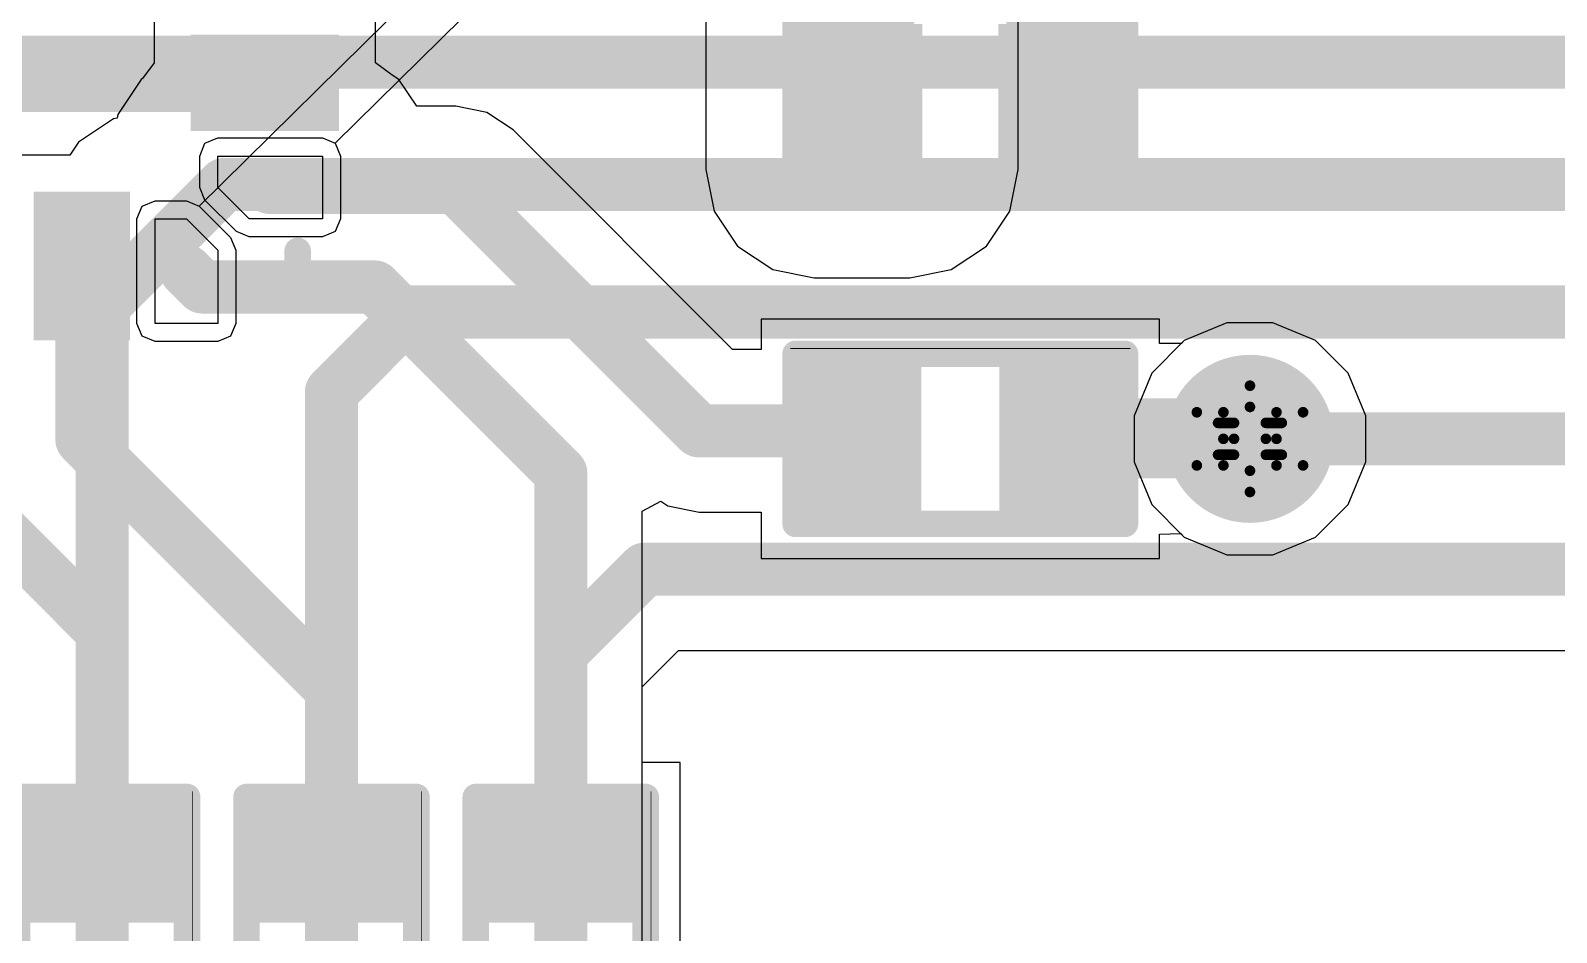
# Model space of a CAD drawing. Header units: inches. Extents: x -5 to 5328, y -4 to 5281.
# Drawn here: x 14.17 to 21.46, y 38.05 to 42.36 of the extents above; entities that cross this region are included whole.
import ezdxf

# ---------------------------------------------------------------- set-up
doc = ezdxf.new("R2010")
doc.units = ezdxf.units.IN
for name, color, linetype in [('Bottom Layer', 5, 'Continuous'), ('Bottom Solder', 6, 'Continuous'), ('Drill Drawing', 1, 'Continuous'), ('Layer 1', 16, 'Continuous'), ('Layer 2', 76, 'Continuous'), ('Top Layer', 1, 'Continuous'), ('Top Overlay', 2, 'Continuous'), ('Top Paste', 8, 'Continuous'), ('Top Solder', 216, 'Continuous'), ('Via Holes', 16, 'Continuous')]:
    doc.layers.add(name, color=color, linetype=linetype)

# ---------------------------------------------------------------- blocks, each defined once
blk = doc.blocks.new('28_UFQFPN__4_4__7')
at = {"layer": 'Top Layer'}
for points in [[(2.14999951, -1.15000024), (1.60000061, -1.15000024), (1.60000061, -0.8500008399999999), (2.14999951, -0.8500008399999999)], [(1.94999864, -1.54999944), (1.84999884, -1.54999944), (1.84999884, -1.44999964), (1.94999864, -1.44999964)], [(0.8500008399999999, -2.14999951), (0.8500008399999999, -1.60000061), (1.15000024, -1.60000061), (1.15000024, -2.14999951)], [(1.44999964, -1.94999864), (1.44999964, -1.84999884), (1.54999944, -1.84999884), (1.54999944, -1.94999864)]]:
    blk.add_hatch(color=1, dxfattribs=at).paths.add_polyline_path(points)
at = {"layer": 'Top Paste'}
for points in [[(2.14999951, -1.15000024), (1.60000061, -1.15000024), (1.60000061, -0.8500008399999999), (2.14999951, -0.8500008399999999)], [(0.8500008399999999, -2.14999951), (0.8500008399999999, -1.60000061), (1.15000024, -1.60000061), (1.15000024, -2.14999951)]]:
    blk.add_hatch(color=8, dxfattribs=at).paths.add_polyline_path(points)
at = {"layer": 'Top Solder'}
for points in [[(2.22999935, -1.23000008), (1.52000077, -1.23000008), (1.52000077, -0.770001), (2.22999935, -0.770001)], [(0.770001, -2.22999935), (0.770001, -1.52000077), (1.23000008, -1.52000077), (1.23000008, -2.22999935)]]:
    blk.add_hatch(color=216, dxfattribs=at).paths.add_polyline_path(points)
at = {"layer": 'Top Layer'}
for p, q in [((1.64999924, -1.49999954), (1.64999924, -1.34999984)), ((1.64999924, -1.34999984), (2.15000078, -1.34999984)), ((2.15000078, -1.34999984), (2.15000078, -1.64999924)), ((1.79999894, -1.64999924), (1.64999924, -1.49999954)), ((1.34999984, -2.15000078), (1.34999984, -1.64999924)), ((1.34999984, -1.64999924), (1.49999954, -1.64999924)), ((1.49999954, -1.64999924), (1.64999924, -1.79999894)), ((2.15000078, -1.64999924), (1.79999894, -1.64999924)), ((1.64999924, -1.79999894), (1.64999924, -2.15000078)), ((1.64999924, -2.15000078), (1.34999984, -2.15000078))]:
    blk.add_line(p, q, dxfattribs=at)
at = {"layer": 'Top Overlay'}
for points in [[(2.032, -2.032, 0.127, 0.127, 0), (2.032, -1.8034, 0.127, 0.127, 0)], [(1.8034, -2.032, 0.127, 0.127, 0), (2.032, -2.032, 0.127, 0.127, 0)]]:
    blk.add_lwpolyline(points, format="xyseb", dxfattribs=at)
for points in [[(2.00025, -1.8034, 0.0635, 0.0635, 1), (2.06375, -1.8034, 0.0635, 0.0635, 1)], [(1.77165, -2.032, 0.0635, 0.0635, 1), (1.83515, -2.032, 0.0635, 0.0635, 1)], [(2.00025, -2.032, 0.0635, 0.0635, 1), (2.06375, -2.032, 0.0635, 0.0635, 1)], [(2.00025, -2.032, 0.0635, 0.0635, 1), (2.06375, -2.032, 0.0635, 0.0635, 1)]]:
    blk.add_lwpolyline(points, format="xyseb", close=True, dxfattribs=at)
at = {"layer": 'Top Solder'}
for p, q in [((1.56122878, -1.58877), (5314.12339256, 5237.764111699999)), ((2.21123002, -1.2887706), (5314.12339256, 5237.764111699999)), ((1.5634081, -1.34999984), (1.58877, -1.2887706)), ((1.58877, -1.2887706), (1.64999924, -1.2634087)), ((1.64999924, -1.2634087), (2.15000078, -1.2634087)), ((2.15000078, -1.2634087), (2.21123002, -1.2887706)), ((2.21123002, -1.2887706), (2.23659192, -1.34999984)), ((1.5634081, -1.49999954), (1.5634081, -1.34999984)), ((2.23659192, -1.34999984), (2.23659192, -1.64999924)), ((1.58877, -1.56122878), (1.5634081, -1.49999954)), ((1.2634087, -1.64999924), (1.2887706, -1.58877)), ((1.2887706, -1.58877), (1.34999984, -1.5634081)), ((1.34999984, -1.5634081), (1.49999954, -1.5634081)), ((1.49999954, -1.5634081), (1.56122878, -1.58877)), ((1.56122878, -1.58877), (1.71122848, -1.7387697)), ((1.7387697, -1.71122848), (1.58877, -1.56122878)), ((1.2634087, -2.15000078), (1.2634087, -1.64999924)), ((2.23659192, -1.64999924), (2.21123002, -1.71122848)), ((1.71122848, -1.7387697), (1.73659038, -1.79999894)), ((1.79999894, -1.73659038), (1.7387697, -1.71122848)), ((2.15000078, -1.73659038), (1.79999894, -1.73659038)), ((2.21123002, -1.71122848), (2.15000078, -1.73659038)), ((1.73659038, -1.79999894), (1.73659038, -2.15000078)), ((1.2887706, -2.21123002), (1.2634087, -2.15000078)), ((1.73659038, -2.15000078), (1.71122848, -2.21123002)), ((1.34999984, -2.23659192), (1.2887706, -2.21123002)), ((1.64999924, -2.23659192), (1.34999984, -2.23659192)), ((1.71122848, -2.21123002), (1.64999924, -2.23659192))]:
    blk.add_line(p, q, dxfattribs=at)
blk = doc.blocks.new('R___0402_45')
at = {"layer": 'Top Layer'}
for points in [[(-0.6985, -0.3175), (-0.6985, 0.3175), (-0.2412999999999999, 0.3175), (-0.2413, -0.3175)], [(0.2412999999999999, -0.3175), (0.2413, 0.3175), (0.6985, 0.3175), (0.6985, -0.3175)]]:
    blk.add_hatch(color=1, dxfattribs=at).paths.add_polyline_path(points)
at = {"layer": 'Top Paste'}
for points in [[(-0.6985, -0.3175), (-0.6985, 0.3175), (-0.2412999999999999, 0.3175), (-0.2413, -0.3175)], [(0.2412999999999999, -0.3175), (0.2413, 0.3175), (0.6985, 0.3175), (0.6985, -0.3175)]]:
    blk.add_hatch(color=8, dxfattribs=at).paths.add_polyline_path(points)
at = {"layer": 'Top Solder'}
for points in [[(-0.75350116, -0.37250116), (-0.75350116, 0.37250116), (-0.1862988399999999, 0.37250116), (-0.18629884, -0.37250116)], [(0.1862988399999999, -0.37250116), (0.18629884, 0.37250116), (0.75350116, 0.37250116), (0.75350116, -0.37250116)]]:
    blk.add_hatch(color=216, dxfattribs=at).paths.add_polyline_path(points)
at = {"layer": 'Top Overlay'}
for points in [[(-0.7874, 0.4064, 0.127, 0.127, 0), (-0.7874, -0.4064, 0.127, 0.127, 0)], [(-0.7874, 0.4064, 0.127, 0.127, 0), (0.7874, 0.4064, 0.127, 0.127, 0)], [(0.7874, 0.4064, 0.127, 0.127, 0), (0.7874, -0.4064, 0.127, 0.127, 0)], [(-0.7874, -0.4064, 0.127, 0.127, 0), (0.7874, -0.4064, 0.127, 0.127, 0)], [(-0.8128, -0.4318, 0.0032258, 0.0032258, 0), (0.8128, -0.4318, 0.0032258, 0.0032258, 0)]]:
    blk.add_lwpolyline(points, format="xyseb", dxfattribs=at)
for points in [[(-0.8191499999999999, 0.4064, 0.0635, 0.0635, 1), (-0.7556499999999999, 0.4064, 0.0635, 0.0635, 1)], [(-0.8191499999999999, 0.4064, 0.0635, 0.0635, 1), (-0.7556499999999999, 0.4064, 0.0635, 0.0635, 1)], [(0.7556499999999999, 0.4064, 0.0635, 0.0635, 1), (0.8191499999999999, 0.4064, 0.0635, 0.0635, 1)], [(0.7556499999999999, 0.4064, 0.0635, 0.0635, 1), (0.8191499999999999, 0.4064, 0.0635, 0.0635, 1)], [(-0.8191499999999999, -0.4064, 0.0635, 0.0635, 1), (-0.7556499999999999, -0.4064, 0.0635, 0.0635, 1)], [(-0.8191499999999999, -0.4064, 0.0635, 0.0635, 1), (-0.7556499999999999, -0.4064, 0.0635, 0.0635, 1)], [(0.7556499999999999, -0.4064, 0.0635, 0.0635, 1), (0.8191499999999999, -0.4064, 0.0635, 0.0635, 1)], [(0.7556499999999999, -0.4064, 0.0635, 0.0635, 1), (0.8191499999999999, -0.4064, 0.0635, 0.0635, 1)], [(-0.81360518, -0.4318, 0.0016129, 0.0016129, 1), (-0.8119948199999999, -0.4318, 0.0016129, 0.0016129, 1)], [(0.8119948199999999, -0.4318, 0.0016129, 0.0016129, 1), (0.81360518, -0.4318, 0.0016129, 0.0016129, 1)]]:
    blk.add_lwpolyline(points, format="xyseb", close=True, dxfattribs=at)
blk = doc.blocks.new('R___0402_49')
at = {"layer": 'Top Layer'}
for points in [[(-0.6985, -0.3175), (-0.6985, 0.3175), (-0.2412999999999999, 0.3175), (-0.2413, -0.3175)], [(0.2412999999999999, -0.3175), (0.2413, 0.3175), (0.6985, 0.3175), (0.6985, -0.3175)]]:
    blk.add_hatch(color=1, dxfattribs=at).paths.add_polyline_path(points)
at = {"layer": 'Top Paste'}
for points in [[(-0.6985, -0.3175), (-0.6985, 0.3175), (-0.2412999999999999, 0.3175), (-0.2413, -0.3175)], [(0.2412999999999999, -0.3175), (0.2413, 0.3175), (0.6985, 0.3175), (0.6985, -0.3175)]]:
    blk.add_hatch(color=8, dxfattribs=at).paths.add_polyline_path(points)
at = {"layer": 'Top Solder'}
for points in [[(-0.75350116, -0.37250116), (-0.75350116, 0.37250116), (-0.1862988399999999, 0.37250116), (-0.18629884, -0.37250116)], [(0.1862988399999999, -0.37250116), (0.18629884, 0.37250116), (0.75350116, 0.37250116), (0.75350116, -0.37250116)]]:
    blk.add_hatch(color=216, dxfattribs=at).paths.add_polyline_path(points)
at = {"layer": 'Top Overlay'}
for points in [[(-0.7874, 0.4064, 0.127, 0.127, 0), (-0.7874, -0.4064, 0.127, 0.127, 0)], [(-0.7874, 0.4064, 0.127, 0.127, 0), (0.7874, 0.4064, 0.127, 0.127, 0)], [(0.7874, 0.4064, 0.127, 0.127, 0), (0.7874, -0.4064, 0.127, 0.127, 0)], [(-0.7874, -0.4064, 0.127, 0.127, 0), (0.7874, -0.4064, 0.127, 0.127, 0)], [(-0.8128, -0.4318, 0.0032258, 0.0032258, 0), (0.8128, -0.4318, 0.0032258, 0.0032258, 0)]]:
    blk.add_lwpolyline(points, format="xyseb", dxfattribs=at)
for points in [[(-0.8191499999999999, 0.4064, 0.0635, 0.0635, 1), (-0.7556499999999999, 0.4064, 0.0635, 0.0635, 1)], [(-0.8191499999999999, 0.4064, 0.0635, 0.0635, 1), (-0.7556499999999999, 0.4064, 0.0635, 0.0635, 1)], [(0.7556499999999999, 0.4064, 0.0635, 0.0635, 1), (0.8191499999999999, 0.4064, 0.0635, 0.0635, 1)], [(0.7556499999999999, 0.4064, 0.0635, 0.0635, 1), (0.8191499999999999, 0.4064, 0.0635, 0.0635, 1)], [(-0.8191499999999999, -0.4064, 0.0635, 0.0635, 1), (-0.7556499999999999, -0.4064, 0.0635, 0.0635, 1)], [(-0.8191499999999999, -0.4064, 0.0635, 0.0635, 1), (-0.7556499999999999, -0.4064, 0.0635, 0.0635, 1)], [(0.7556499999999999, -0.4064, 0.0635, 0.0635, 1), (0.8191499999999999, -0.4064, 0.0635, 0.0635, 1)], [(0.7556499999999999, -0.4064, 0.0635, 0.0635, 1), (0.8191499999999999, -0.4064, 0.0635, 0.0635, 1)], [(-0.81360518, -0.4318, 0.0016129, 0.0016129, 1), (-0.8119948199999999, -0.4318, 0.0016129, 0.0016129, 1)], [(0.8119948199999999, -0.4318, 0.0016129, 0.0016129, 1), (0.81360518, -0.4318, 0.0016129, 0.0016129, 1)]]:
    blk.add_lwpolyline(points, format="xyseb", close=True, dxfattribs=at)
blk = doc.blocks.new('R___0402_59')
at = {"layer": 'Top Layer'}
for points in [[(-0.6985, -0.3175), (-0.6985, 0.3175), (-0.2412999999999999, 0.3175), (-0.2413, -0.3175)], [(0.2412999999999999, -0.3175), (0.2413, 0.3175), (0.6985, 0.3175), (0.6985, -0.3175)]]:
    blk.add_hatch(color=1, dxfattribs=at).paths.add_polyline_path(points)
at = {"layer": 'Top Paste'}
for points in [[(-0.6985, -0.3175), (-0.6985, 0.3175), (-0.2412999999999999, 0.3175), (-0.2413, -0.3175)], [(0.2412999999999999, -0.3175), (0.2413, 0.3175), (0.6985, 0.3175), (0.6985, -0.3175)]]:
    blk.add_hatch(color=8, dxfattribs=at).paths.add_polyline_path(points)
at = {"layer": 'Top Solder'}
for points in [[(-0.75350116, -0.37250116), (-0.75350116, 0.37250116), (-0.1862988399999999, 0.37250116), (-0.18629884, -0.37250116)], [(0.1862988399999999, -0.37250116), (0.18629884, 0.37250116), (0.75350116, 0.37250116), (0.75350116, -0.37250116)]]:
    blk.add_hatch(color=216, dxfattribs=at).paths.add_polyline_path(points)
at = {"layer": 'Top Overlay'}
for points in [[(-0.7874, 0.4064, 0.127, 0.127, 0), (-0.7874, -0.4064, 0.127, 0.127, 0)], [(0.7874, 0.4064, 0.127, 0.127, 0), (-0.7874, 0.4064, 0.127, 0.127, 0)], [(0.7874, 0.4064, 0.127, 0.127, 0), (0.7874, -0.4064, 0.127, 0.127, 0)], [(0.7874, -0.4064, 0.127, 0.127, 0), (-0.7874, -0.4064, 0.127, 0.127, 0)], [(0.8128, -0.4318, 0.0032258, 0.0032258, 0), (-0.8128, -0.4318, 0.0032258, 0.0032258, 0)]]:
    blk.add_lwpolyline(points, format="xyseb", dxfattribs=at)
for points in [[(-0.8191499999999999, 0.4064, 0.0635, 0.0635, 1), (-0.7556499999999999, 0.4064, 0.0635, 0.0635, 1)], [(-0.8191499999999999, 0.4064, 0.0635, 0.0635, 1), (-0.7556499999999999, 0.4064, 0.0635, 0.0635, 1)], [(0.7556499999999999, 0.4064, 0.0635, 0.0635, 1), (0.8191499999999999, 0.4064, 0.0635, 0.0635, 1)], [(0.7556499999999999, 0.4064, 0.0635, 0.0635, 1), (0.8191499999999999, 0.4064, 0.0635, 0.0635, 1)], [(-0.8191499999999999, -0.4064, 0.0635, 0.0635, 1), (-0.7556499999999999, -0.4064, 0.0635, 0.0635, 1)], [(-0.8191499999999999, -0.4064, 0.0635, 0.0635, 1), (-0.7556499999999999, -0.4064, 0.0635, 0.0635, 1)], [(0.7556499999999999, -0.4064, 0.0635, 0.0635, 1), (0.8191499999999999, -0.4064, 0.0635, 0.0635, 1)], [(0.7556499999999999, -0.4064, 0.0635, 0.0635, 1), (0.8191499999999999, -0.4064, 0.0635, 0.0635, 1)], [(-0.81360518, -0.4318, 0.0016129, 0.0016129, 1), (-0.8119948199999999, -0.4318, 0.0016129, 0.0016129, 1)], [(0.8119948199999999, -0.4318, 0.0016129, 0.0016129, 1), (0.81360518, -0.4318, 0.0016129, 0.0016129, 1)]]:
    blk.add_lwpolyline(points, format="xyseb", close=True, dxfattribs=at)
blk = doc.blocks.new('R___0402_61')
at = {"layer": 'Top Layer'}
for points in [[(-0.6985, -0.3175), (-0.6985, 0.3175), (-0.2412999999999999, 0.3175), (-0.2413, -0.3175)], [(0.2412999999999999, -0.3175), (0.2413, 0.3175), (0.6985, 0.3175), (0.6985, -0.3175)]]:
    blk.add_hatch(color=1, dxfattribs=at).paths.add_polyline_path(points)
at = {"layer": 'Top Paste'}
for points in [[(-0.6985, -0.3175), (-0.6985, 0.3175), (-0.2412999999999999, 0.3175), (-0.2413, -0.3175)], [(0.2412999999999999, -0.3175), (0.2413, 0.3175), (0.6985, 0.3175), (0.6985, -0.3175)]]:
    blk.add_hatch(color=8, dxfattribs=at).paths.add_polyline_path(points)
at = {"layer": 'Top Solder'}
for points in [[(-0.75350116, -0.37250116), (-0.75350116, 0.37250116), (-0.1862988399999999, 0.37250116), (-0.18629884, -0.37250116)], [(0.1862988399999999, -0.37250116), (0.18629884, 0.37250116), (0.75350116, 0.37250116), (0.75350116, -0.37250116)]]:
    blk.add_hatch(color=216, dxfattribs=at).paths.add_polyline_path(points)
at = {"layer": 'Top Overlay'}
for points in [[(-0.7874, 0.4064, 0.127, 0.127, 0), (-0.7874, -0.4064, 0.127, 0.127, 0)], [(-0.7874, 0.4064, 0.127, 0.127, 0), (0.7874, 0.4064, 0.127, 0.127, 0)], [(0.7874, 0.4064, 0.127, 0.127, 0), (0.7874, -0.4064, 0.127, 0.127, 0)], [(-0.7874, -0.4064, 0.127, 0.127, 0), (0.7874, -0.4064, 0.127, 0.127, 0)], [(-0.8128, -0.4318, 0.0032258, 0.0032258, 0), (0.8128, -0.4318, 0.0032258, 0.0032258, 0)]]:
    blk.add_lwpolyline(points, format="xyseb", dxfattribs=at)
for points in [[(-0.8191499999999999, 0.4064, 0.0635, 0.0635, 1), (-0.7556499999999999, 0.4064, 0.0635, 0.0635, 1)], [(-0.8191499999999999, 0.4064, 0.0635, 0.0635, 1), (-0.7556499999999999, 0.4064, 0.0635, 0.0635, 1)], [(0.7556499999999999, 0.4064, 0.0635, 0.0635, 1), (0.8191499999999999, 0.4064, 0.0635, 0.0635, 1)], [(0.7556499999999999, 0.4064, 0.0635, 0.0635, 1), (0.8191499999999999, 0.4064, 0.0635, 0.0635, 1)], [(-0.8191499999999999, -0.4064, 0.0635, 0.0635, 1), (-0.7556499999999999, -0.4064, 0.0635, 0.0635, 1)], [(-0.8191499999999999, -0.4064, 0.0635, 0.0635, 1), (-0.7556499999999999, -0.4064, 0.0635, 0.0635, 1)], [(0.7556499999999999, -0.4064, 0.0635, 0.0635, 1), (0.8191499999999999, -0.4064, 0.0635, 0.0635, 1)], [(0.7556499999999999, -0.4064, 0.0635, 0.0635, 1), (0.8191499999999999, -0.4064, 0.0635, 0.0635, 1)], [(-0.81360518, -0.4318, 0.0016129, 0.0016129, 1), (-0.8119948199999999, -0.4318, 0.0016129, 0.0016129, 1)], [(0.8119948199999999, -0.4318, 0.0016129, 0.0016129, 1), (0.81360518, -0.4318, 0.0016129, 0.0016129, 1)]]:
    blk.add_lwpolyline(points, format="xyseb", close=True, dxfattribs=at)
blk = doc.blocks.new('C___0402_155')
at = {"layer": 'Top Layer'}
for points in [[(-0.6985, -0.3175), (-0.6985, 0.3175), (-0.2412999999999999, 0.3175), (-0.2413, -0.3175)], [(0.2412999999999999, -0.3175), (0.2413, 0.3175), (0.6985, 0.3175), (0.6985, -0.3175)]]:
    blk.add_hatch(color=1, dxfattribs=at).paths.add_polyline_path(points)
at = {"layer": 'Top Paste'}
for points in [[(-0.6985, -0.3175), (-0.6985, 0.3175), (-0.2412999999999999, 0.3175), (-0.2413, -0.3175)], [(0.2412999999999999, -0.3175), (0.2413, 0.3175), (0.6985, 0.3175), (0.6985, -0.3175)]]:
    blk.add_hatch(color=8, dxfattribs=at).paths.add_polyline_path(points)
at = {"layer": 'Top Solder'}
for points in [[(-0.7584998799999999, -0.37749988), (-0.7584998799999999, 0.37749988), (-0.18130012, 0.37749988), (-0.18130012, -0.37749988)], [(0.18130012, -0.37749988), (0.18130012, 0.37749988), (0.7584998799999999, 0.37749988), (0.7584998799999999, -0.37749988)]]:
    blk.add_hatch(color=216, dxfattribs=at).paths.add_polyline_path(points)
at = {"layer": 'Top Overlay'}
for points in [[(-0.7874, 0.4064, 0.127, 0.127, 0), (-0.2794, 0.4064, 0.127, 0.127, 0)], [(-0.7874, -0.4064, 0.127, 0.127, 0), (-0.7874, 0.4064, 0.127, 0.127, 0)], [(0.2794, 0.4064, 0.127, 0.127, 0), (0.7874, 0.4064, 0.127, 0.127, 0)], [(0.7874, -0.4064, 0.127, 0.127, 0), (0.7874, 0.4064, 0.127, 0.127, 0)], [(-0.7874, -0.4064, 0.127, 0.127, 0), (-0.2794, -0.4064, 0.127, 0.127, 0)], [(0.2794, -0.4064, 0.127, 0.127, 0), (0.7874, -0.4064, 0.127, 0.127, 0)]]:
    blk.add_lwpolyline(points, format="xyseb", dxfattribs=at)
for points in [[(-0.8191499999999999, 0.4064, 0.0635, 0.0635, 1), (-0.7556499999999999, 0.4064, 0.0635, 0.0635, 1)], [(-0.8191499999999999, 0.4064, 0.0635, 0.0635, 1), (-0.7556499999999999, 0.4064, 0.0635, 0.0635, 1)], [(-0.31115, 0.4064, 0.0635, 0.0635, 1), (-0.24765, 0.4064, 0.0635, 0.0635, 1)], [(0.24765, 0.4064, 0.0635, 0.0635, 1), (0.31115, 0.4064, 0.0635, 0.0635, 1)], [(0.7556499999999999, 0.4064, 0.0635, 0.0635, 1), (0.8191499999999999, 0.4064, 0.0635, 0.0635, 1)], [(0.7556499999999999, 0.4064, 0.0635, 0.0635, 1), (0.8191499999999999, 0.4064, 0.0635, 0.0635, 1)], [(-0.8191499999999999, -0.4064, 0.0635, 0.0635, 1), (-0.7556499999999999, -0.4064, 0.0635, 0.0635, 1)], [(-0.8191499999999999, -0.4064, 0.0635, 0.0635, 1), (-0.7556499999999999, -0.4064, 0.0635, 0.0635, 1)], [(-0.31115, -0.4064, 0.0635, 0.0635, 1), (-0.24765, -0.4064, 0.0635, 0.0635, 1)], [(0.24765, -0.4064, 0.0635, 0.0635, 1), (0.31115, -0.4064, 0.0635, 0.0635, 1)], [(0.7556499999999999, -0.4064, 0.0635, 0.0635, 1), (0.8191499999999999, -0.4064, 0.0635, 0.0635, 1)], [(0.7556499999999999, -0.4064, 0.0635, 0.0635, 1), (0.8191499999999999, -0.4064, 0.0635, 0.0635, 1)]]:
    blk.add_lwpolyline(points, format="xyseb", close=True, dxfattribs=at)

msp = doc.modelspace()

# ---------------------------------------------------------------- hatches: boundary and pattern name
at = {"layer": 'Bottom Layer'}
h = msp.add_hatch(color=5, dxfattribs=at)
edge = h.paths.add_edge_path()
edge.add_arc((19.99728792, 40.41352598), 0.2999994, 0, 360)
at = {"layer": 'Bottom Solder'}
h = msp.add_hatch(color=6, dxfattribs=at)
edge = h.paths.add_edge_path()
edge.add_arc((19.99728792, 40.41352598), 0.4015993999999999, 0, 360)
at = {"layer": 'Layer 1'}
h = msp.add_hatch(color=16, dxfattribs=at)
edge = h.paths.add_edge_path()
edge.add_arc((19.99728792, 40.41352598), 0.2999994, 0, 360)
at = {"layer": 'Layer 2'}
h = msp.add_hatch(color=76, dxfattribs=at)
edge = h.paths.add_edge_path()
edge.add_arc((19.99728792, 40.41352598), 0.2999994, 0, 360)
at = {"layer": 'Top Layer'}
msp.add_hatch(color=1, dxfattribs=at).paths.add_polyline_path([(17.9137056, 41.70067605999999), (18.37084464, 41.70067605999999), (18.37084464, 43.43244298), (17.9137056, 43.43244298)])
h = msp.add_hatch(color=1, dxfattribs=at)
edge = h.paths.add_edge_path()
edge.add_arc((19.99728792, 40.41352598), 0.2999994, 0, 360)
at = {"layer": 'Top Solder'}
h = msp.add_hatch(color=216, dxfattribs=at)
edge = h.paths.add_edge_path()
edge.add_arc((19.99728792, 40.41352598), 0.4015993999999999, 0, 360)
at = {"layer": 'Via Holes'}
h = msp.add_hatch(color=7, dxfattribs=at)
edge = h.paths.add_edge_path()
edge.add_arc((19.99728792, 40.41352598), 0.1499997, 0, 360)

# ---------------------------------------------------------------- linework, layer by layer
at = {"layer": 'Bottom Layer'}
for p, q in [((17.09022744, 39.22851945999999), (17.26391772, 39.40220974)), ((17.26391772, 39.40220974), (32.60097366, 39.40220974)), ((17.09022744, 37.08852374), (17.09022744, 39.22851945999999))]:
    msp.add_line(p, q, dxfattribs=at)
for points in [[(12.8686179, 42.21371288, 0.254, 0.254, 0), (26.38098102, 42.21371288, 0.254, 0.254, 0)], [(14.50834538, 41.04489124, 0.254, 0.254, 0), (15.09296702, 41.62951287999999, 0.254, 0.254, 0)], [(15.09296702, 41.62951287999999, 0.254, 0.254, 0), (27.04129974, 41.62951287999999, 0.254, 0.254, 0)], [(14.50834538, 36.69361978, 0.254, 0.254, 0), (14.50834538, 41.04489124, 0.254, 0.254, 0)], [(15.60505388, 40.6373711, 0.254, 0.254, 0), (15.98759566, 41.01991288, 0.254, 0.254, 0)], [(15.98759566, 41.01991288, 0.254, 0.254, 0), (27.54929974, 41.01991288, 0.254, 0.254, 0)], [(15.60505388, 36.69361978, 0.254, 0.254, 0), (15.60505388, 40.6373711, 0.254, 0.254, 0)], [(19.99728792, 40.41352598, 0.254, 0.254, 0), (31.51562404, 40.41352598, 0.254, 0.254, 0)], [(16.70176238, 39.38942592, 0.254, 0.254, 0), (17.10301126, 39.7906748, 0.254, 0.254, 0)], [(17.10301126, 39.7906748, 0.254, 0.254, 0), (32.60097366, 39.7906748, 0.254, 0.254, 0)], [(16.70176238, 36.69361978, 0.254, 0.254, 0), (16.70176238, 39.38942592, 0.254, 0.254, 0)]]:
    msp.add_lwpolyline(points, format="xyseb", dxfattribs=at)
for points in [[(15.02946702, 41.62951287999999, 0.127, 0.127, 1), (15.15646702, 41.62951287999999, 0.127, 0.127, 1)], [(15.02946702, 41.62951287999999, 0.127, 0.127, 1), (15.15646702, 41.62951287999999, 0.127, 0.127, 1)], [(14.44484538, 41.04489124, 0.127, 0.127, 1), (14.57184538, 41.04489124, 0.127, 0.127, 1)], [(14.44484538, 41.04489124, 0.127, 0.127, 1), (14.57184538, 41.04489124, 0.127, 0.127, 1)], [(15.92409566, 41.01991288, 0.127, 0.127, 1), (16.05109566, 41.01991288, 0.127, 0.127, 1)], [(15.92409566, 41.01991288, 0.127, 0.127, 1), (16.05109566, 41.01991288, 0.127, 0.127, 1)], [(15.54155388, 40.6373711, 0.127, 0.127, 1), (15.66855388, 40.6373711, 0.127, 0.127, 1)], [(15.54155388, 40.6373711, 0.127, 0.127, 1), (15.66855388, 40.6373711, 0.127, 0.127, 1)], [(19.93378792, 40.41352598, 0.127, 0.127, 1), (20.06078792, 40.41352598, 0.127, 0.127, 1)], [(17.03951126, 39.7906748, 0.127, 0.127, 1), (17.16651126, 39.7906748, 0.127, 0.127, 1)], [(17.03951126, 39.7906748, 0.127, 0.127, 1), (17.16651126, 39.7906748, 0.127, 0.127, 1)], [(16.63826238, 39.38942592, 0.127, 0.127, 1), (16.76526238, 39.38942592, 0.127, 0.127, 1)], [(16.63826238, 39.38942592, 0.127, 0.127, 1), (16.76526238, 39.38942592, 0.127, 0.127, 1)]]:
    msp.add_lwpolyline(points, format="xyseb", close=True, dxfattribs=at)
at = {"layer": 'Drill Drawing'}
for points in [[(19.87028792, 40.54052598, 0.0508, 0.0508, 0), (19.99728792, 40.66752598, 0.0508, 0.0508, 0)], [(19.99728792, 40.66752598, 0.0508, 0.0508, 0), (20.12428792, 40.54052598, 0.0508, 0.0508, 0)], [(19.92108792, 40.48972598, 0.0508, 0.0508, 0), (19.99728792, 40.56592598, 0.0508, 0.0508, 0)], [(19.99728792, 40.56592598, 0.0508, 0.0508, 0), (20.07348792, 40.48972598, 0.0508, 0.0508, 0)], [(19.74328792, 40.54052598, 0.0508, 0.0508, 0), (19.87028792, 40.41352598, 0.0508, 0.0508, 0)], [(19.74328792, 40.54052598, 0.0508, 0.0508, 0), (19.87028792, 40.54052598, 0.0508, 0.0508, 0)], [(19.84488792, 40.48972598, 0.0508, 0.0508, 0), (19.92108792, 40.41352598, 0.0508, 0.0508, 0)], [(19.84488792, 40.48972598, 0.0508, 0.0508, 0), (19.92108792, 40.48972598, 0.0508, 0.0508, 0)], [(20.07348792, 40.48972598, 0.0508, 0.0508, 0), (20.14968792, 40.48972598, 0.0508, 0.0508, 0)], [(20.07348792, 40.41352598, 0.0508, 0.0508, 0), (20.14968792, 40.48972598, 0.0508, 0.0508, 0)], [(20.12428792, 40.54052598, 0.0508, 0.0508, 0), (20.25128792, 40.54052598, 0.0508, 0.0508, 0)], [(20.12428792, 40.41352598, 0.0508, 0.0508, 0), (20.25128792, 40.54052598, 0.0508, 0.0508, 0)], [(19.74328792, 40.28652598, 0.0508, 0.0508, 0), (19.87028792, 40.41352598, 0.0508, 0.0508, 0)], [(19.84488792, 40.33732598, 0.0508, 0.0508, 0), (19.92108792, 40.41352598, 0.0508, 0.0508, 0)], [(20.07348792, 40.41352598, 0.0508, 0.0508, 0), (20.14968792, 40.33732598, 0.0508, 0.0508, 0)], [(20.12428792, 40.41352598, 0.0508, 0.0508, 0), (20.25128792, 40.28652598, 0.0508, 0.0508, 0)], [(19.84488792, 40.33732598, 0.0508, 0.0508, 0), (19.92108792, 40.33732598, 0.0508, 0.0508, 0)], [(19.92108792, 40.33732598, 0.0508, 0.0508, 0), (19.99728792, 40.26112598, 0.0508, 0.0508, 0)], [(19.99728792, 40.26112598, 0.0508, 0.0508, 0), (20.07348792, 40.33732598, 0.0508, 0.0508, 0)], [(20.07348792, 40.33732598, 0.0508, 0.0508, 0), (20.14968792, 40.33732598, 0.0508, 0.0508, 0)], [(19.74328792, 40.28652598, 0.0508, 0.0508, 0), (19.87028792, 40.28652598, 0.0508, 0.0508, 0)], [(19.87028792, 40.28652598, 0.0508, 0.0508, 0), (19.99728792, 40.15952598, 0.0508, 0.0508, 0)], [(19.99728792, 40.15952598, 0.0508, 0.0508, 0), (20.12428792, 40.28652598, 0.0508, 0.0508, 0)], [(20.12428792, 40.28652598, 0.0508, 0.0508, 0), (20.25128792, 40.28652598, 0.0508, 0.0508, 0)]]:
    msp.add_lwpolyline(points, format="xyseb", dxfattribs=at)
for points in [[(19.98458792, 40.66752598, 0.0254, 0.0254, 1), (20.00998792, 40.66752598, 0.0254, 0.0254, 1)], [(19.98458792, 40.66752598, 0.0254, 0.0254, 1), (20.00998792, 40.66752598, 0.0254, 0.0254, 1)], [(19.98458792, 40.56592598, 0.0254, 0.0254, 1), (20.00998792, 40.56592598, 0.0254, 0.0254, 1)], [(19.98458792, 40.56592598, 0.0254, 0.0254, 1), (20.00998792, 40.56592598, 0.0254, 0.0254, 1)], [(19.73058792, 40.54052598, 0.0254, 0.0254, 1), (19.75598792, 40.54052598, 0.0254, 0.0254, 1)], [(19.73058792, 40.54052598, 0.0254, 0.0254, 1), (19.75598792, 40.54052598, 0.0254, 0.0254, 1)], [(19.83218792, 40.48972598, 0.0254, 0.0254, 1), (19.85758792, 40.48972598, 0.0254, 0.0254, 1)], [(19.83218792, 40.48972598, 0.0254, 0.0254, 1), (19.85758792, 40.48972598, 0.0254, 0.0254, 1)], [(19.85758792, 40.54052598, 0.0254, 0.0254, 1), (19.88298792, 40.54052598, 0.0254, 0.0254, 1)], [(19.85758792, 40.54052598, 0.0254, 0.0254, 1), (19.88298792, 40.54052598, 0.0254, 0.0254, 1)], [(19.90838792, 40.48972598, 0.0254, 0.0254, 1), (19.93378792, 40.48972598, 0.0254, 0.0254, 1)], [(19.90838792, 40.48972598, 0.0254, 0.0254, 1), (19.93378792, 40.48972598, 0.0254, 0.0254, 1)], [(20.06078792, 40.48972598, 0.0254, 0.0254, 1), (20.08618792, 40.48972598, 0.0254, 0.0254, 1)], [(20.06078792, 40.48972598, 0.0254, 0.0254, 1), (20.08618792, 40.48972598, 0.0254, 0.0254, 1)], [(20.11158792, 40.54052598, 0.0254, 0.0254, 1), (20.13698792, 40.54052598, 0.0254, 0.0254, 1)], [(20.11158792, 40.54052598, 0.0254, 0.0254, 1), (20.13698792, 40.54052598, 0.0254, 0.0254, 1)], [(20.13698792, 40.48972598, 0.0254, 0.0254, 1), (20.16238792, 40.48972598, 0.0254, 0.0254, 1)], [(20.13698792, 40.48972598, 0.0254, 0.0254, 1), (20.16238792, 40.48972598, 0.0254, 0.0254, 1)], [(20.23858792, 40.54052598, 0.0254, 0.0254, 1), (20.26398792, 40.54052598, 0.0254, 0.0254, 1)], [(20.23858792, 40.54052598, 0.0254, 0.0254, 1), (20.26398792, 40.54052598, 0.0254, 0.0254, 1)], [(19.85758792, 40.41352598, 0.0254, 0.0254, 1), (19.88298792, 40.41352598, 0.0254, 0.0254, 1)], [(19.85758792, 40.41352598, 0.0254, 0.0254, 1), (19.88298792, 40.41352598, 0.0254, 0.0254, 1)], [(19.90838792, 40.41352598, 0.0254, 0.0254, 1), (19.93378792, 40.41352598, 0.0254, 0.0254, 1)], [(19.90838792, 40.41352598, 0.0254, 0.0254, 1), (19.93378792, 40.41352598, 0.0254, 0.0254, 1)], [(20.06078792, 40.41352598, 0.0254, 0.0254, 1), (20.08618792, 40.41352598, 0.0254, 0.0254, 1)], [(20.06078792, 40.41352598, 0.0254, 0.0254, 1), (20.08618792, 40.41352598, 0.0254, 0.0254, 1)], [(20.11158792, 40.41352598, 0.0254, 0.0254, 1), (20.13698792, 40.41352598, 0.0254, 0.0254, 1)], [(20.11158792, 40.41352598, 0.0254, 0.0254, 1), (20.13698792, 40.41352598, 0.0254, 0.0254, 1)], [(19.83218792, 40.33732598, 0.0254, 0.0254, 1), (19.85758792, 40.33732598, 0.0254, 0.0254, 1)], [(19.83218792, 40.33732598, 0.0254, 0.0254, 1), (19.85758792, 40.33732598, 0.0254, 0.0254, 1)], [(19.90838792, 40.33732598, 0.0254, 0.0254, 1), (19.93378792, 40.33732598, 0.0254, 0.0254, 1)], [(19.90838792, 40.33732598, 0.0254, 0.0254, 1), (19.93378792, 40.33732598, 0.0254, 0.0254, 1)], [(20.06078792, 40.33732598, 0.0254, 0.0254, 1), (20.08618792, 40.33732598, 0.0254, 0.0254, 1)], [(20.06078792, 40.33732598, 0.0254, 0.0254, 1), (20.08618792, 40.33732598, 0.0254, 0.0254, 1)], [(20.13698792, 40.33732598, 0.0254, 0.0254, 1), (20.16238792, 40.33732598, 0.0254, 0.0254, 1)], [(20.13698792, 40.33732598, 0.0254, 0.0254, 1), (20.16238792, 40.33732598, 0.0254, 0.0254, 1)], [(19.73058792, 40.28652598, 0.0254, 0.0254, 1), (19.75598792, 40.28652598, 0.0254, 0.0254, 1)], [(19.73058792, 40.28652598, 0.0254, 0.0254, 1), (19.75598792, 40.28652598, 0.0254, 0.0254, 1)], [(19.85758792, 40.28652598, 0.0254, 0.0254, 1), (19.88298792, 40.28652598, 0.0254, 0.0254, 1)], [(19.85758792, 40.28652598, 0.0254, 0.0254, 1), (19.88298792, 40.28652598, 0.0254, 0.0254, 1)], [(19.98458792, 40.26112598, 0.0254, 0.0254, 1), (20.00998792, 40.26112598, 0.0254, 0.0254, 1)], [(19.98458792, 40.26112598, 0.0254, 0.0254, 1), (20.00998792, 40.26112598, 0.0254, 0.0254, 1)], [(20.11158792, 40.28652598, 0.0254, 0.0254, 1), (20.13698792, 40.28652598, 0.0254, 0.0254, 1)], [(20.11158792, 40.28652598, 0.0254, 0.0254, 1), (20.13698792, 40.28652598, 0.0254, 0.0254, 1)], [(20.23858792, 40.28652598, 0.0254, 0.0254, 1), (20.26398792, 40.28652598, 0.0254, 0.0254, 1)], [(20.23858792, 40.28652598, 0.0254, 0.0254, 1), (20.26398792, 40.28652598, 0.0254, 0.0254, 1)], [(19.98458792, 40.15952598, 0.0254, 0.0254, 1), (20.00998792, 40.15952598, 0.0254, 0.0254, 1)], [(19.98458792, 40.15952598, 0.0254, 0.0254, 1), (20.00998792, 40.15952598, 0.0254, 0.0254, 1)]]:
    msp.add_lwpolyline(points, format="xyseb", close=True, dxfattribs=at)
at = {"layer": 'Layer 1'}
for p, q in [((19.88709002, 40.96752538), (19.68347346, 40.88318468)), ((20.10748582, 40.96752538), (19.88709002, 40.96752538)), ((20.31110238, 40.88318468), (20.10748582, 40.96752538)), ((19.68347346, 40.88318468), (19.52762922, 40.72734044)), ((20.46694662, 40.72734044), (20.31110238, 40.88318468)), ((19.52762922, 40.72734044), (19.44328852, 40.52372388)), ((20.55128732, 40.52372388), (20.46694662, 40.72734044)), ((19.44328852, 40.52372388), (19.44328852, 40.30332808)), ((20.55128732, 40.30332808), (20.55128732, 40.52372388)), ((19.44328852, 40.30332808), (19.52762922, 40.09971151999999)), ((20.46694662, 40.09971151999999), (20.55128732, 40.30332808)), ((19.52762922, 40.09971151999999), (19.68347346, 39.94386728)), ((20.31110238, 39.94386728), (20.46694662, 40.09971151999999)), ((19.68347346, 39.94386728), (19.88709002, 39.85952657999999)), ((20.10748582, 39.85952657999999), (20.31110238, 39.94386728)), ((19.88709002, 39.85952657999999), (20.10748582, 39.85952657999999))]:
    msp.add_line(p, q, dxfattribs=at)
at = {"layer": 'Layer 2'}
for p, q in [((19.88709002, 40.96752538), (19.68347346, 40.88318468)), ((20.10748582, 40.96752538), (19.88709002, 40.96752538)), ((20.31110238, 40.88318468), (20.10748582, 40.96752538)), ((19.68347346, 40.88318468), (19.52762922, 40.72734044)), ((20.46694662, 40.72734044), (20.31110238, 40.88318468)), ((19.52762922, 40.72734044), (19.44328852, 40.52372388)), ((20.55128732, 40.52372388), (20.46694662, 40.72734044)), ((19.44328852, 40.52372388), (19.44328852, 40.30332808)), ((20.55128732, 40.30332808), (20.55128732, 40.52372388)), ((19.44328852, 40.30332808), (19.52762922, 40.09971151999999)), ((20.46694662, 40.09971151999999), (20.55128732, 40.30332808)), ((19.52762922, 40.09971151999999), (19.68347346, 39.94386728)), ((20.31110238, 39.94386728), (20.46694662, 40.09971151999999)), ((19.68347346, 39.94386728), (19.88709002, 39.85952657999999)), ((20.10748582, 39.85952657999999), (20.31110238, 39.94386728)), ((19.88709002, 39.85952657999999), (20.10748582, 39.85952657999999))]:
    msp.add_line(p, q, dxfattribs=at)
at = {"layer": 'Top Layer'}
for p, q in [((18.88879636, 41.70067605999999), (18.88879636, 43.43244298)), ((14.75763876, 43.21098546), (14.75763876, 42.21099254)), ((15.81563512, 42.21099254), (15.81563512, 42.73292697999999)), ((17.39575388, 42.58052189999999), (17.39575388, 41.70067605999999)), ((14.75763368, 42.21099), (14.70150222, 42.13531832)), ((14.75763622, 42.21099), (14.75763368, 42.21099)), ((14.75763876, 42.21099254), (14.75763622, 42.21099)), ((15.81563766, 42.21099), (15.81563512, 42.21099254)), ((15.8156402, 42.21099), (15.81563766, 42.21099)), ((15.89611502, 42.15246078), (15.8156402, 42.21099)), ((14.69538844, 42.13123399999999), (14.58311028, 41.96319776)), ((14.70150222, 42.13531832), (14.69538844, 42.13123399999999)), ((15.92788534, 42.13123399999999), (15.89611502, 42.15246078)), ((16.01326744, 42.00345168), (15.92788534, 42.13123399999999)), ((14.58311028, 41.96319776), (14.57984384, 41.9467792)), ((16.19956628, 42.00345168), (16.01326744, 42.00345168)), ((16.34822486, 41.973881), (16.19956628, 42.00345168)), ((16.47425204, 41.88967238), (16.34822486, 41.973881)), ((14.56342528, 41.94351276), (14.39538904, 41.83123459999999)), ((14.57984384, 41.9467792), (14.56342528, 41.94351276)), ((17.52359208, 40.84033234), (16.47425204, 41.88967238)), ((14.39538904, 41.83123459999999), (14.353794, 41.76898428)), ((14.353794, 41.76898428), (12.46947976, 41.76898428)), ((17.39575388, 41.70067605999999), (17.43517976, 41.50246462)), ((18.84937048, 41.50246462), (18.88879636, 41.70067605999999)), ((17.43517976, 41.50246462), (17.54745792, 41.33442838)), ((18.73709232, 41.33442838), (18.84937048, 41.50246462)), ((17.54745792, 41.33442838), (17.71549416, 41.22215022)), ((18.56905608, 41.22215022), (18.73709232, 41.33442838)), ((17.71549416, 41.22215022), (17.9137056, 41.18272434)), ((17.9137056, 41.18272434), (18.37084464, 41.18272434)), ((18.37084464, 41.18272434), (18.56905608, 41.22215022)), ((19.5647056, 40.98502598), (17.6597056, 40.98502598)), ((17.6597056, 40.98502598), (17.6597056, 40.84033234)), ((19.5647056, 40.8692477), (19.5647056, 40.98502598)), ((19.88709002, 40.96752538), (19.68347346, 40.88318468)), ((20.10748582, 40.96752538), (19.88709002, 40.96752538)), ((20.31110238, 40.88318468), (20.10748582, 40.96752538)), ((19.66953648, 40.8692477), (19.5647056, 40.8692477)), ((19.68347346, 40.88318468), (19.66953648, 40.8692477)), ((20.46694662, 40.72734044), (20.31110238, 40.88318468)), ((17.6597056, 40.84033234), (17.52359208, 40.84033234)), ((20.55128732, 40.52372388), (20.46694662, 40.72734044)), ((20.55128732, 40.30332808), (20.55128732, 40.52372388)), ((20.46694662, 40.09971151999999), (20.55128732, 40.30332808)), ((17.09022744, 40.06792596), (17.17983102, 40.1158202)), ((17.09022744, 38.86678282), (17.09022744, 40.06792596)), ((17.17983102, 40.1158202), (17.21402704, 40.0929729)), ((17.21402704, 40.0929729), (17.36268562, 40.06340221999999)), ((17.36268562, 40.06340221999999), (17.6597056, 40.06340221999999)), ((17.6597056, 40.06340221999999), (17.6597056, 39.84202598)), ((20.31110238, 39.94386728), (20.46694662, 40.09971151999999)), ((19.5647056, 39.95849006), (19.6663056, 39.96103514)), ((19.5647056, 39.84202598), (19.5647056, 39.95849006)), ((19.6663056, 39.96103514), (19.68347346, 39.94386728)), ((19.68347346, 39.94386728), (19.88709002, 39.85952657999999)), ((20.10748582, 39.85952657999999), (20.31110238, 39.94386728)), ((17.6597056, 39.84202598), (19.5647056, 39.84202598)), ((19.88709002, 39.85952657999999), (20.10748582, 39.85952657999999)), ((17.27315824, 38.86678282), (17.09022744, 38.86678282)), ((17.27315824, 37.90158282), (17.27315824, 38.86678282))]:
    msp.add_line(p, q, dxfattribs=at)
for points in [[(19.08212592, 42.01825226, 0.3809999999999999, 0.3809999999999999, 0), (19.08212592, 43.11492266, 0.3809999999999999, 0.3809999999999999, 0)], [(13.81315246, 42.11498562, 0.2794, 0.2794, 0), (15.28663694, 42.11498562, 0.2794, 0.2794, 0)], [(18.14224464, 42.01817606, 0.254, 0.254, 0), (18.14224464, 42.10723354, 0.254, 0.254, 0)], [(19.08212592, 42.01825226, 0.3809999999999999, 0.3809999999999999, 0), (19.08214624, 42.01823194, 0.3809999999999999, 0.3809999999999999, 0)], [(15.31163562, 41.61498662, 0.254, 0.254, 0), (16.19956628, 41.61498662, 0.254, 0.254, 0)], [(16.19956628, 41.61498662, 0.254, 0.254, 0), (17.36268562, 40.45186728, 0.254, 0.254, 0)], [(14.41163742, 40.4110571, 0.254, 0.254, 0), (14.41163742, 41.1899862, 0.254, 0.254, 0)], [(14.91163642, 41.21498742, 0.254, 0.254, 0), (14.98731318, 41.13931066, 0.254, 0.254, 0)], [(14.98731318, 41.13931066, 0.254, 0.254, 0), (15.81201054, 41.13931066, 0.254, 0.254, 0)], [(15.81201054, 41.13931066, 0.254, 0.254, 0), (16.70176238, 40.24955882, 0.254, 0.254, 0)], [(17.36268562, 40.45186728, 0.254, 0.254, 0), (18.1423056, 40.45186728, 0.254, 0.254, 0)], [(19.1837056, 40.41604058, 0.3809999999999999, 0.3809999999999999, 0), (19.99477332, 40.41604058, 0.3809999999999999, 0.3809999999999999, 0)], [(14.41163742, 40.4110571, 0.254, 0.254, 0), (15.60505388, 39.21764064, 0.254, 0.254, 0)], [(19.99477332, 40.41604058, 0.254, 0.254, 0), (19.99728792, 40.41352598, 0.254, 0.254, 0)], [(16.70176238, 38.38412186, 0.254, 0.254, 0), (16.70176238, 40.24955882, 0.254, 0.254, 0)], [(13.91163842, 40.09245728, 0.254, 0.254, 0), (14.50834538, 39.49574777999999, 0.254, 0.254, 0)], [(14.50834538, 38.33412196, 0.254, 0.254, 0), (14.50834538, 39.49574777999999, 0.254, 0.254, 0)], [(15.60505388, 38.33412196, 0.254, 0.254, 0), (15.60505388, 39.21764064, 0.254, 0.254, 0)], [(16.70176238, 38.33412196, 0.254, 0.254, 0), (16.70176238, 38.38412186, 0.254, 0.254, 0)]]:
    msp.add_lwpolyline(points, format="xyseb", dxfattribs=at)
for points in [[(15.21678694, 42.11498562, 0.1397, 0.1397, 1), (15.35648694, 42.11498562, 0.1397, 0.1397, 1)], [(18.07874464, 42.10723354, 0.127, 0.127, 1), (18.20574464, 42.10723354, 0.127, 0.127, 1)], [(18.98687592, 42.01825226, 0.1905, 0.1905, 1), (19.17737592, 42.01825226, 0.1905, 0.1905, 1)], [(18.98687592, 42.01825226, 0.1905, 0.1905, 1), (19.17737592, 42.01825226, 0.1905, 0.1905, 1)], [(18.98689624, 42.01823194, 0.1905, 0.1905, 1), (19.17739624, 42.01823194, 0.1905, 0.1905, 1)], [(18.07874464, 42.01817606, 0.127, 0.127, 1), (18.20574464, 42.01817606, 0.127, 0.127, 1)], [(15.24813562, 41.61498662, 0.127, 0.127, 1), (15.37513562, 41.61498662, 0.127, 0.127, 1)], [(16.13606628, 41.61498662, 0.127, 0.127, 1), (16.26306628, 41.61498662, 0.127, 0.127, 1)], [(16.13606628, 41.61498662, 0.127, 0.127, 1), (16.26306628, 41.61498662, 0.127, 0.127, 1)], [(14.34813742, 41.1899862, 0.127, 0.127, 1), (14.47513742, 41.1899862, 0.127, 0.127, 1)], [(14.84813642, 41.21498742, 0.127, 0.127, 1), (14.97513642, 41.21498742, 0.127, 0.127, 1)], [(14.92381318, 41.13931066, 0.127, 0.127, 1), (15.05081318, 41.13931066, 0.127, 0.127, 1)], [(14.92381318, 41.13931066, 0.127, 0.127, 1), (15.05081318, 41.13931066, 0.127, 0.127, 1)], [(15.74851054, 41.13931066, 0.127, 0.127, 1), (15.87551054, 41.13931066, 0.127, 0.127, 1)], [(15.74851054, 41.13931066, 0.127, 0.127, 1), (15.87551054, 41.13931066, 0.127, 0.127, 1)], [(17.29918562, 40.45186728, 0.127, 0.127, 1), (17.42618562, 40.45186728, 0.127, 0.127, 1)], [(17.29918562, 40.45186728, 0.127, 0.127, 1), (17.42618562, 40.45186728, 0.127, 0.127, 1)], [(18.0788056, 40.45186728, 0.127, 0.127, 1), (18.2058056, 40.45186728, 0.127, 0.127, 1)], [(19.0884556, 40.41604058, 0.1905, 0.1905, 1), (19.2789556, 40.41604058, 0.1905, 0.1905, 1)], [(19.89952332, 40.41604058, 0.1905, 0.1905, 1), (20.09002332, 40.41604058, 0.1905, 0.1905, 1)], [(14.34813742, 40.4110571, 0.127, 0.127, 1), (14.47513742, 40.4110571, 0.127, 0.127, 1)], [(14.34813742, 40.4110571, 0.127, 0.127, 1), (14.47513742, 40.4110571, 0.127, 0.127, 1)], [(19.93127332, 40.41604058, 0.127, 0.127, 1), (20.05827332, 40.41604058, 0.127, 0.127, 1)], [(19.93378792, 40.41352598, 0.127, 0.127, 1), (20.06078792, 40.41352598, 0.127, 0.127, 1)], [(16.63826238, 40.24955882, 0.127, 0.127, 1), (16.76526238, 40.24955882, 0.127, 0.127, 1)], [(16.63826238, 40.24955882, 0.127, 0.127, 1), (16.76526238, 40.24955882, 0.127, 0.127, 1)], [(14.44484538, 39.49574777999999, 0.127, 0.127, 1), (14.57184538, 39.49574777999999, 0.127, 0.127, 1)], [(14.44484538, 39.49574777999999, 0.127, 0.127, 1), (14.57184538, 39.49574777999999, 0.127, 0.127, 1)], [(15.54155388, 39.21764064, 0.127, 0.127, 1), (15.66855388, 39.21764064, 0.127, 0.127, 1)], [(15.54155388, 39.21764064, 0.127, 0.127, 1), (15.66855388, 39.21764064, 0.127, 0.127, 1)], [(14.44484538, 38.33412196, 0.127, 0.127, 1), (14.57184538, 38.33412196, 0.127, 0.127, 1)], [(15.54155388, 38.33412196, 0.127, 0.127, 1), (15.66855388, 38.33412196, 0.127, 0.127, 1)], [(16.63826238, 38.38412186, 0.127, 0.127, 1), (16.76526238, 38.38412186, 0.127, 0.127, 1)], [(16.63826238, 38.38412186, 0.127, 0.127, 1), (16.76526238, 38.38412186, 0.127, 0.127, 1)], [(16.63826238, 38.33412196, 0.127, 0.127, 1), (16.76526238, 38.33412196, 0.127, 0.127, 1)]]:
    msp.add_lwpolyline(points, format="xyseb", close=True, dxfattribs=at)

# ---------------------------------------------------------------- block references
for name, p in [('28_UFQFPN__4_4__7', (13.41163688, 43.11498616)), ('C___0402_155', (18.61224624, 42.01823194))]:
    msp.add_blockref(name, p)
for name, p, rotation in [('R___0402_59', (18.6122056, 40.41352598), 180), ('R___0402_49', (14.50834538, 37.91422186), 90), ('R___0402_45', (15.60505388, 37.91422186), 90), ('R___0402_61', (16.70165824, 37.91428282), 90)]:
    msp.add_blockref(name, p, dxfattribs=dict(rotation=rotation))

doc.saveas('drawing.dxf')
